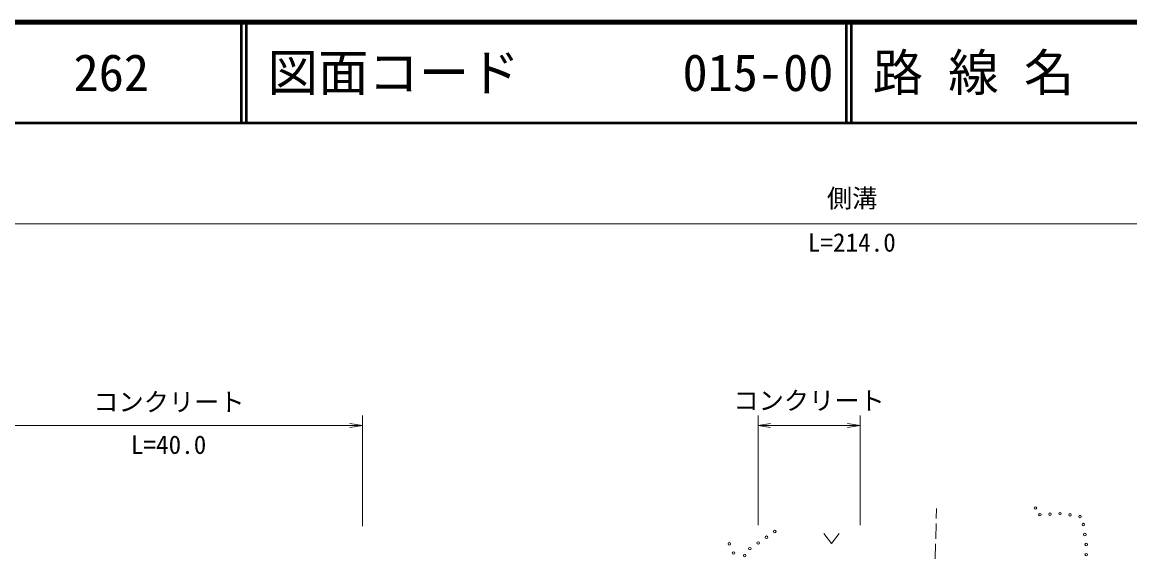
# Model space of a CAD drawing. Units: millimetres at full size, sheet at 1:1000; details may follow other scales. Extents: x 40000 to 680000, y 20000 to 380000.
# Drawn here: x 96045 to 205878, y 326770 to 380000 of the extents above; entities that cross this region are included whole.
import ezdxf
from ezdxf.enums import TextEntityAlignment as Align

# ---------------------------------------------------------------- set-up
doc = ezdxf.new("R2010")
doc.units = ezdxf.units.MM
doc.header["$LTSCALE"] = 1000
for name, color, linetype, lineweight in [('M-BGD', 7, 'Continuous', 13), ('M-STR-HTXT', 7, 'Continuous', 13), ('M-TTL', 2, 'Continuous', 140), ('M-TTL-LINE', 7, 'Continuous', 50)]:
    doc.layers.add(name, color=color, linetype=linetype, lineweight=lineweight)
doc.layers.add('M-TTL-TXT', color=7, linetype='Continuous')
doc.styles.add('ＭＳ ゴシック', font='')
doc.styles.get('ＭＳ ゴシック').set_extended_font_data('MS Gothic')

# ---------------------------------------------------------------- blocks, each defined once
blk = doc.blocks.new('open_arrow')
at = {"color": 0, "linetype": 'Continuous', "lineweight": -2}
blk.add_lwpolyline([(7.5, 1.25), (0, 0), (7.5, -1.25)], dxfattribs=at)

msp = doc.modelspace()

# ---------------------------------------------------------------- linework, layer by layer
at = {"layer": 'M-BGD'}
for p, q in [((186700, 331756), (186676, 330769)), ((186663, 330269), (186626, 328770)), ((175542, 329291), (176292, 328291)), ((176292, 328291), (177042, 329291)), ((186613, 328270), (186576, 326770))]:
    msp.add_line(p, q, dxfattribs=at)
for centre in [(196517, 331817), (196961, 331148), (197960, 331198), (198958, 331249), (199948, 331130), (200934, 330968), (170668, 329481), (201272, 330170), (169021, 328347), (169845, 328914), (201415, 329180), (166170, 328261), (166578, 327348), (168197, 327781), (201555, 328190), (201555, 327190), (167679, 327098)]:
    msp.add_circle(centre, 125, dxfattribs=at)
at = {"layer": 'M-STR-HTXT'}
for p, q in [((73586, 360000), (283029, 360000)), ((129790, 330000), (129790, 341000)), ((169011, 330119), (169011, 341000)), ((179129, 330119), (179129, 341000)), ((91342, 340000), (129790, 340000)), ((169011, 340000), (179129, 340000))]:
    msp.add_line(p, q, dxfattribs=at)
at = {"layer": 'M-TTL'}
msp.add_line((680000, 380000), (40000, 380000), dxfattribs=at)
at = {"layer": 'M-TTL-LINE'}
for p, q in [((117750, 380000), (117750, 370000)), ((118250, 380000), (118250, 370000)), ((177750, 380000), (177750, 370000)), ((178250, 380000), (178250, 370000)), ((40000, 370000), (680000, 370000))]:
    msp.add_line(p, q, dxfattribs=at)

# ---------------------------------------------------------------- block references
at = {"layer": 'M-STR-HTXT', "xscale": 167, "yscale": 167, "rotation": 180}
for p in [(129790, 340000), (179129, 340000)]:
    msp.add_blockref('open_arrow', p, dxfattribs=at)
at = {"layer": 'M-STR-HTXT', "xscale": 167, "yscale": 167}
msp.add_blockref('open_arrow', (169011, 340000), dxfattribs=at)

# ---------------------------------------------------------------- texts
at = {"layer": 'M-STR-HTXT', "style": 'ＭＳ ゴシック'}
for s, p in [('側溝', (178340, 361066)), ('L=214.0', (178308, 356685)), ('コンクリート', (110598, 340867)), ('コンクリート', (174070, 341000)), ('L=40.0', (110566, 336626))]:
    msp.add_text(s, height=1833, dxfattribs=at).set_placement(p, align=Align.BOTTOM_CENTER)
at = {"layer": 'M-TTL-TXT', "style": 'ＭＳ ゴシック'}
for s, p in [('262', (101142, 375000)), ('図面コード', (120380, 375000)), ('015-00', (161521, 375000)), ('路 線 名', (180380, 375000))]:
    msp.add_text(s, height=3666, dxfattribs=at).set_placement(p, align=Align.MIDDLE_LEFT)

doc.saveas('drawing.dxf')
